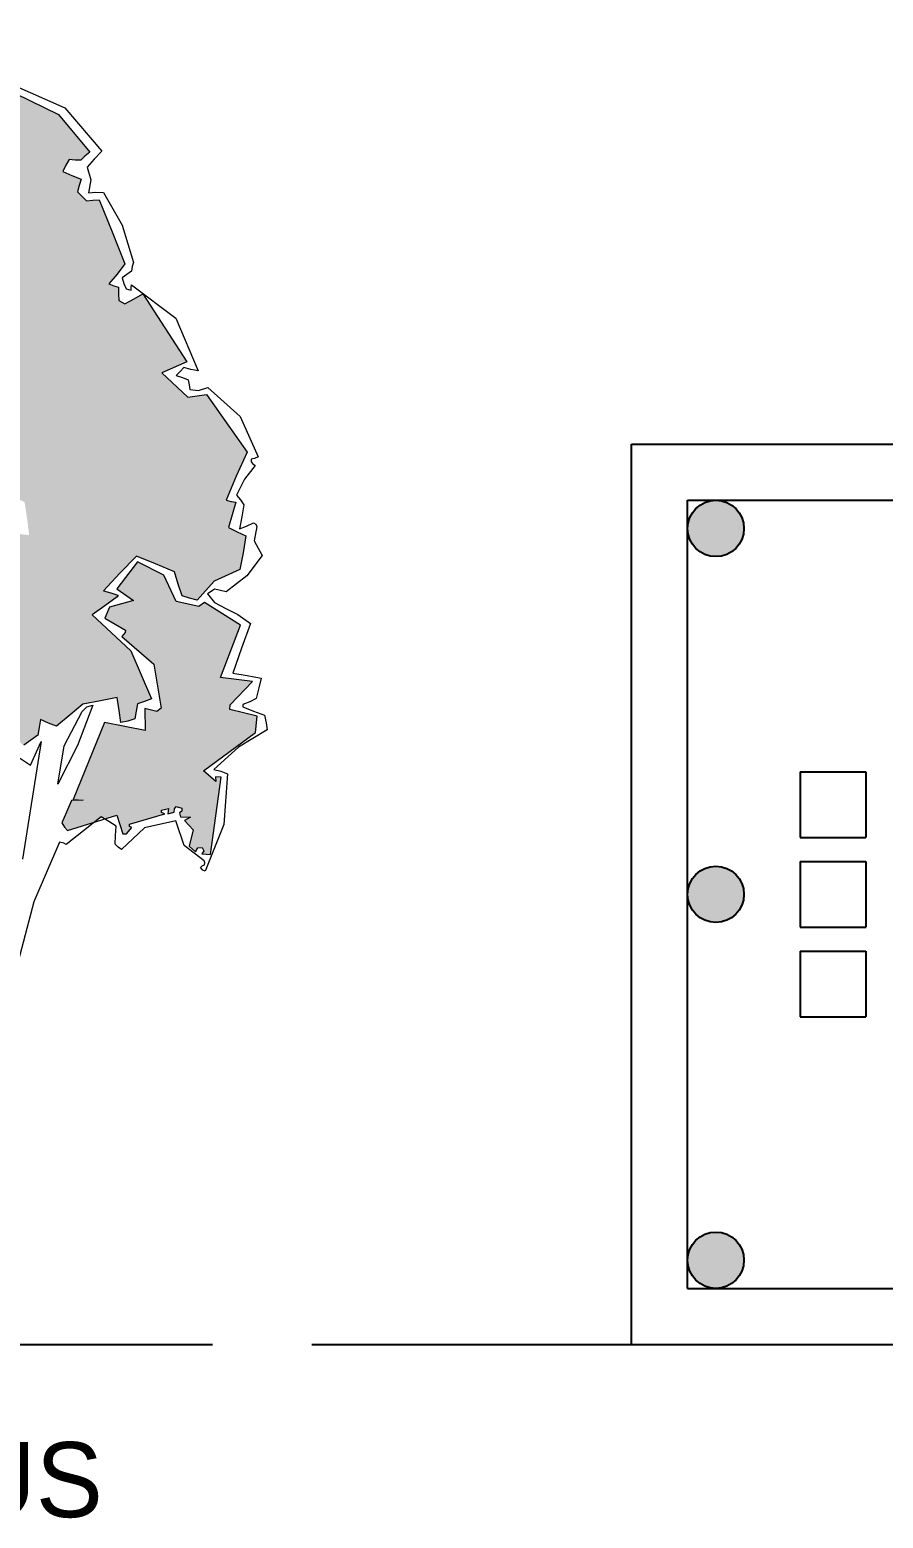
# Model space of a CAD drawing. Extents: x 9483 to 67306, y -5730 to 5191.
# Drawn here: x 23192 to 23647, y -5194 to -4401 of the extents above; entities that cross this region are included whole.
import ezdxf

# ---------------------------------------------------------------- set-up
doc = ezdxf.new("R2010")
doc.units = 0
doc.header["$MEASUREMENT"] = 0
doc.layers.get('0').update_dxf_attribs({"linetype": 'CONTINUOUS'})
for name, color, linetype in [('duvar', 3, 'CONTINUOUS'), ('Layer1', 4, 'CONTINUOUS'), ('yazı', 6, 'CONTINUOUS')]:
    doc.layers.add(name, color=color, linetype=linetype)

msp = doc.modelspace()

# ---------------------------------------------------------------- hatches: boundary and pattern name
at = {"layer": 'Layer1'}
h = msp.add_hatch(color=256, dxfattribs=at)
h.set_gradient(color1=(255, 191, 0), color2=(255, 228, 148), one_color=1, tint=0.79)
h.paths.add_polyline_path([(23963.49784, -4666.37648, 1), (23933.49784, -4666.37648, 1)])
h.paths.add_polyline_path([(23765.64219, -4666.37648, 1), (23735.64219, -4666.37648, 1)])
h.paths.add_polyline_path([(23573.02365, -4666.37648, 1), (23543.02365, -4666.37648, 1)])
h.paths.add_polyline_path([(23573.02365, -4861.37648, 1), (23543.02365, -4861.37648, 1)])
h.paths.add_polyline_path([(23543.02365, -5056.37648, 1), (23573.02365, -5056.37648, 1)])
h.paths.add_polyline_path([(23765.64219, -5056.37648, 1), (23735.64219, -5056.37648, 1)])
h.paths.add_polyline_path([(23963.49784, -5056.37648, 1), (23933.49784, -5056.37648, 1)])
h.paths.add_polyline_path([(23963.49784, -4861.37648, 1), (23933.49784, -4861.37648, 1)])
at = {"layer": 'yazı'}
h = msp.add_hatch(color=256, dxfattribs=at)
h.set_gradient(color1=(38, 153, 0), color2=(228, 255, 219), one_color=1, tint=0.93, name='CYLINDER')
h.paths.add_polyline_path([(23262.62567, -4583.48812), (23276.0025, -4577.54806), (23264.28014, -4559.44013), (23252.55778, -4541.33221), (23247.88054, -4544.02867), (23242.89473, -4546.71974), (23241.36797, -4545.76706), (23239.84121, -4544.81437), (23239.59187, -4541.41456), (23239.65651, -4537.71156), (23237.19861, -4537.0513), (23234.43752, -4536.07707), (23238.84926, -4530.90656), (23242.9578, -4525.42207), (23236.15662, -4508.32608), (23229.35544, -4491.23008), (23225.95564, -4491.47942), (23222.55583, -4491.72875), (23220.13025, -4489.21699), (23217.69928, -4487.01381), (23218.68429, -4483.63555), (23219.66929, -4480.25729), (23214.76426, -4478.3196), (23209.86463, -4476.07334), (23211.4668, -4472.70585), (23213.37216, -4469.65233), (23216.45261, -4470.01477), (23219.53845, -4470.06864), (23221.73624, -4467.94626), (23224.24262, -4465.82926), (23207.61524, -4445.78365), (23184.65998, -4434.57924), (23178.60141, -4427.99125), (23172.54824, -4421.09468), (23170.68058, -4421.98812), (23169.12688, -4422.57835), (23164.52506, -4420.95464), (23159.92323, -4419.33092), (23161.89862, -4412.26582), (23163.56543, -4405.19532), (23157.05285, -4406.93371), (23150.54027, -4408.6721), (23149.06738, -4404.63358), (23147.59448, -4400.59506), (23140.12383, -4404.16879), (23132.65319, -4407.74252), (23133.50892, -4411.77027), (23134.06145, -4415.48405), (23134.67323, -4415.80341), (23135.2904, -4415.81418), (23136.37391, -4424.47607), (23137.45743, -4433.13796), (23134.97799, -4433.71204), (23132.80713, -4434.2915), (23129.75899, -4432.07755), (23127.01406, -4430.17757), (23124.18833, -4432.90635), (23121.05401, -4435.62974), (23109.02463, -4435.11109), (23096.98986, -4434.90102), (23100.30349, -4439.58903), (23103.30315, -4444.58023), (23101.70636, -4447.63914), (23100.10958, -4450.69804), (23102.83836, -4453.52377), (23105.87572, -4456.35489), (23100.85758, -4460.89747), (23096.14265, -4465.75401), (23090.65277, -4461.95405), (23085.4661, -4458.46806), (23075.83154, -4479.90734), (23065.89379, -4501.03264), (23066.19698, -4501.34661), (23066.80876, -4501.66597), (23072.74188, -4497.75672), (23078.98358, -4493.85286), (23079.82853, -4498.49777), (23080.67349, -4503.14269), (23088.48504, -4497.72284), (23097.13616, -4497.25649), (23098.64137, -4499.44351), (23100.45517, -4501.63591), (23101.18545, -4495.16642), (23098.20734, -4488.94089), (23107.7465, -4490.65078), (23116.98247, -4492.04671), (23121.01717, -4508.47706), (23124.7379, -4525.2106), (23142.12093, -4519.64915), (23159.23847, -4511.61363), (23161.38778, -4512.26851), (23163.22851, -4512.91799), (23168.58372, -4524.43255), (23173.63035, -4535.94171), (23176.11518, -4535.05905), (23178.02603, -4534.2793), (23180.34379, -4540.38039), (23179.9167, -4547.16384), (23169.63648, -4552.5406), (23166.33519, -4564.83009), (23170.95856, -4565.21947), (23175.89052, -4565.61423), (23177.99674, -4568.73777), (23180.10296, -4571.86132), (23178.82015, -4574.61703), (23177.22337, -4577.67593), (23169.82813, -4576.92949), (23162.43289, -4576.18305), (23162.69839, -4578.65711), (23162.64991, -4581.43436), (23151.92106, -4594.82891), (23156.26973, -4610.95606), (23143.4562, -4619.99274), (23129.73308, -4628.0875), (23129.71154, -4629.32184), (23129.38141, -4630.55078), (23128.1363, -4631.14641), (23126.58261, -4631.73664), (23122.9604, -4627.04325), (23117.74679, -4625.10018), (23117.61213, -4632.81477), (23117.79145, -4640.22617), (23107.90061, -4640.97956), (23097.70118, -4641.72756), (23095.17326, -4645.07889), (23092.64534, -4648.43022), (23096.58847, -4670.10649), (23095.58349, -4692.31375), (23091.24715, -4693.1641), (23087.21941, -4694.01983), (23083.32632, -4687.16096), (23079.73642, -4680.61606), (23073.56475, -4680.50834), (23067.39307, -4680.40061), (23064.36649, -4676.95232), (23061.0367, -4673.19007), (23062.33029, -4669.81719), (23063.92707, -4666.75829), (23056.8835, -4663.54856), (23049.43979, -4665.57938), (23047.44286, -4673.87882), (23043.29661, -4681.52339), (23032.15527, -4683.18099), (23021.0301, -4683.91283), (23018.95619, -4678.93779), (23015.94038, -4674.87233), (23010.66752, -4676.32368), (23005.40005, -4677.46645), (23003.39235, -4686.38306), (23001.69861, -4694.99648), (22980.92654, -4700.1901), (22968.28694, -4716.94675), (22974.19312, -4714.58042), (22979.78534, -4712.51729), (22981.29055, -4714.70431), (22982.48179, -4717.19452), (22981.54527, -4717.79553), (22980.60336, -4718.70513), (22980.5495, -4721.79096), (22980.80422, -4724.88219), (22984.4749, -4726.79833), (22987.83162, -4729.01766), (22983.70692, -4735.4279), (22979.26825, -4742.14133), (22980.39485, -4748.33455), (22981.21288, -4754.52239), (22986.39955, -4758.00838), (22991.28303, -4761.1804), (22992.86365, -4759.04724), (22994.44966, -4756.6055), (23001.15771, -4761.35276), (23006.29052, -4767.92459), (23004.11428, -4768.81264), (23002.24123, -4770.01465), (23006.14509, -4776.25635), (23012.85852, -4780.69502), (23027.2419, -4770.14236), (23039.08658, -4763.5582), (23044.03314, -4745.43255), (23053.57613, -4729.2392), (23060.03484, -4730.58665), (23066.15265, -4733.78022), (23059.16451, -4745.07932), (23054.9267, -4757.96981), (23056.42653, -4760.46542), (23057.3038, -4763.25883), (23056.36728, -4763.85984), (23055.11678, -4764.76404), (23055.69624, -4766.9349), (23057.20685, -4768.81334), (23052.48113, -4774.28705), (23048.6704, -4780.39409), (23052.9798, -4781.08666), (23057.31075, -4780.54491), (23062.08111, -4790.19718), (23069.96424, -4798.36041), (23091.48275, -4785.77155), (23115.28141, -4784.02621), (23112.9705, -4792.62885), (23110.96818, -4801.23688), (23116.84743, -4800.41347), (23123.02988, -4799.90403), (23124.7952, -4804.87369), (23126.55514, -4810.15193), (23128.09267, -4810.48744), (23129.31623, -4811.12616), (23136.73302, -4810.63826), (23143.84122, -4810.14498), (23151.32802, -4805.6455), (23156.28691, -4804.49734), (23155.52813, -4794.91509), (23156.87558, -4788.45637), (23156.96715, -4783.21045), (23152.73316, -4778.1977), (23163.90681, -4774.6886), (23174.77188, -4771.17412), (23182.08632, -4776.54932), (23189.09218, -4781.91913), (23192.84366, -4779.20651), (23196.59515, -4776.49389), (23197.28234, -4772.49307), (23197.97491, -4768.18367), (23202.26277, -4770.11059), (23206.55601, -4771.72891), (23213.76116, -4765.68112), (23220.65235, -4759.93653), (23229.94218, -4758.24662), (23238.92342, -4756.55132), (23240.03926, -4763.36171), (23240.8519, -4769.85813), (23244.57106, -4768.99701), (23248.29561, -4767.82731), (23248.9828, -4763.8265), (23249.66999, -4759.82568), (23253.39454, -4758.65598), (23257.12448, -4757.1777), (23246.14856, -4731.67453), (23225.49343, -4712.48465), (23232.36846, -4707.66581), (23238.9349, -4702.84158), (23239.25425, -4702.2298), (23239.25964, -4701.92122), (23235.57818, -4700.62225), (23231.58275, -4699.62647), (23240.39007, -4690.2112), (23249.19201, -4681.1045), (23259.30525, -4685.29384), (23269.41849, -4689.48318), (23271.46547, -4696.00114), (23273.51783, -4702.21052), (23277.50787, -4703.51488), (23281.5033, -4704.51065), (23290.62998, -4694.48359), (23304.32078, -4688.24033), (23306.0199, -4679.31833), (23307.41044, -4670.39095), (23302.81939, -4668.15007), (23298.22834, -4665.90919), (23300.19834, -4659.15266), (23302.16834, -4652.39614), (23299.70506, -4652.04446), (23296.93858, -4651.37882), (23302.41073, -4638.50987), (23308.19146, -4625.6463), (23286.50129, -4595.01727), (23276.59968, -4596.38783)])
h.paths.add_polyline_path([(23189.50294, -4652.28162), (23190.88966, -4661.25748), (23191.97318, -4669.91937), (23177.79987, -4668.43727), (23163.62656, -4666.95516), (23171.24802, -4654.74108), (23157.78345, -4648.02382), (23174.18687, -4645.53204)], flags=16)
h = msp.add_hatch(color=256, dxfattribs=at)
h.set_gradient(color1=(38, 153, 0), color2=(228, 255, 219), one_color=1, tint=0.93, name='CYLINDER')
h.paths.add_polyline_path([(23312.6819, -4775.12474), (23313.44988, -4766.49516), (23299.00569, -4762.84758), (23299.04878, -4760.37891), (23310.99581, -4747.93166), (23294.05602, -4745.78391), (23304.72944, -4717.88053), (23285.49334, -4705.81501), (23282.3698, -4707.92123), (23270.37812, -4705.2425), (23263.83167, -4691.23773), (23249.75531, -4684.20111), (23238.70172, -4698.51603), (23247.54293, -4704.84391), (23234.82635, -4708.32607), (23232.25534, -4714.14607), (23243.25663, -4720.51166), (23243.23509, -4721.74599), (23241.34588, -4723.87376), (23258.37341, -4738.67883), (23262.28422, -4762.20661), (23260.09182, -4764.02041), (23253.63849, -4762.36437), (23253.74239, -4774.09594), (23232.21155, -4769.70731), (23215.44342, -4810.77745), (23220.68396, -4811.1776), (23214.5069, -4811.37845), (23211.9305, -4817.50704), (23209.35949, -4823.32704), (23210.86471, -4825.51406), (23212.37531, -4827.39249), (23226.74597, -4822.9351), (23230.40783, -4819.99031), (23232.31225, -4821.20859), (23238.75575, -4819.20999), (23241.9778, -4829.14392), (23243.82931, -4829.17624), (23246.66581, -4825.83029), (23245.44225, -4825.19158), (23245.46379, -4823.95724), (23264.38975, -4818.42272), (23262.54902, -4817.77323), (23262.57056, -4816.5389), (23266.28973, -4815.67778), (23265.93266, -4818.44965), (23269.34324, -4817.58315), (23269.37556, -4815.73165), (23270.32286, -4814.51347), (23273.39254, -4815.49309), (23273.36561, -4817.036), (23272.11511, -4817.94021), (23272.69458, -4820.11107), (23277.9405, -4820.20264), (23274.82234, -4822.00028), (23279.36492, -4827.01841), (23277.3626, -4835.62644), (23280.70316, -4838.77153), (23281.9752, -4836.63299), (23284.14067, -4836.36211), (23285.0341, -4838.22977), (23284.08142, -4839.75653), (23288.70479, -4840.14591), (23294.3639, -4798.88186), (23291.27806, -4798.828), (23291.54356, -4801.30206), (23284.85167, -4795.62905)])

# ---------------------------------------------------------------- linework, layer by layer
at = {"color": 27, "lineweight": 0}
for p, q in [((23210.69304, -4782.29617), (23220.27374, -4763.94273)), ((23225.8875, -4760.64527), (23217.79586, -4782.11147)), ((23220.27374, -4763.94273), (23222.7855, -4761.51716)), ((23222.7855, -4761.51716), (23225.8875, -4760.64527)), ((23198.3874, -4779.92063), (23188.33965, -4842.71552)), ((23192.61205, -4792.47561), (23198.3874, -4779.92063)), ((23217.79586, -4782.11147), (23207.25171, -4802.60884)), ((23207.25171, -4802.60884), (23210.69304, -4782.29617)), ((23186.20181, -4788.35091), (23192.61205, -4792.47561))]:
    msp.add_line(p, q, dxfattribs=at)
at = {"layer": 'duvar', "color": 27, "lineweight": 0}
for p, q in [((23183.19785, -4429.92355), (23211.07429, -4442.13989)), ((23184.65998, -4434.57924), (23207.61524, -4445.78365)), ((23211.07429, -4442.13989), (23230.73365, -4465.32521)), ((23207.61524, -4445.78365), (23224.24262, -4465.82926)), ((23224.24262, -4465.82926), (23221.73624, -4467.94626)), ((23230.73365, -4465.32521), (23226.64665, -4469.57536)), ((23211.4668, -4472.70585), (23209.86463, -4476.07334)), ((23213.37216, -4469.65233), (23211.4668, -4472.70585)), ((23216.45261, -4470.01477), (23213.37216, -4469.65233)), ((23219.53845, -4470.06864), (23216.45261, -4470.01477)), ((23221.73624, -4467.94626), (23219.53845, -4470.06864)), ((23226.64665, -4469.57536), (23222.86824, -4473.83089)), ((23222.86824, -4473.83089), (23224.90982, -4480.65744)), ((23209.86463, -4476.07334), (23214.76426, -4478.3196)), ((23214.76426, -4478.3196), (23219.66929, -4480.25729)), ((23219.66929, -4480.25729), (23218.68429, -4483.63555)), ((23224.90982, -4480.65744), (23223.55699, -4487.42474)), ((23218.68429, -4483.63555), (23217.69928, -4487.01381)), ((23217.69928, -4487.01381), (23220.13025, -4489.21699)), ((23220.13025, -4489.21699), (23222.55583, -4491.72875)), ((23223.55699, -4487.42474), (23227.57396, -4487.18618)), ((23227.57396, -4487.18618), (23231.58555, -4487.2562)), ((23231.58555, -4487.2562), (23241.46718, -4504.71464)), ((23222.55583, -4491.72875), (23225.95564, -4491.47942)), ((23225.95564, -4491.47942), (23229.35544, -4491.23008)), ((23229.35544, -4491.23008), (23236.15662, -4508.32608)), ((23241.46718, -4504.71464), (23247.60272, -4524.57712)), ((23236.15662, -4508.32608), (23242.9578, -4525.42207)), ((23242.9578, -4525.42207), (23238.84926, -4530.90656)), ((23246.59617, -4529.18971), (23244.09518, -4530.99813)), ((23246.94784, -4526.72643), (23246.59617, -4529.18971)), ((23247.60272, -4524.57712), (23246.94784, -4526.72643)), ((23238.84926, -4530.90656), (23234.43752, -4536.07707)), ((23234.43752, -4536.07707), (23237.19861, -4537.0513)), ((23237.19861, -4537.0513), (23239.65651, -4537.71156)), ((23244.09518, -4530.99813), (23241.59419, -4532.80654)), ((23241.59419, -4532.80654), (23242.46608, -4535.90853)), ((23242.46608, -4535.90853), (23243.65194, -4538.70733)), ((23246.43997, -4538.13864), (23246.4669, -4536.59572)), ((23246.4669, -4536.59572), (23270.2348, -4554.29655)), ((23239.65651, -4537.71156), (23239.59187, -4541.41456)), ((23239.59187, -4541.41456), (23239.84121, -4544.81437)), ((23239.84121, -4544.81437), (23241.36797, -4545.76706)), ((23242.89473, -4546.71974), (23247.88054, -4544.02867)), ((23243.65194, -4538.70733), (23244.88089, -4539.03746)), ((23244.88089, -4539.03746), (23246.41842, -4539.37298)), ((23246.41842, -4539.37298), (23246.43997, -4538.13864)), ((23247.88054, -4544.02867), (23252.55778, -4541.33221)), ((23252.55778, -4541.33221), (23264.28014, -4559.44013)), ((23241.36797, -4545.76706), (23242.89473, -4546.71974)), ((23264.28014, -4559.44013), (23276.0025, -4577.54806)), ((23270.2348, -4554.29655), (23282.09338, -4582.28454)), ((23276.0025, -4577.54806), (23262.62567, -4583.48812)), ((23262.62567, -4583.48812), (23276.59968, -4596.38783)), ((23272.51651, -4582.73474), (23270.31872, -4584.85712)), ((23270.31872, -4584.85712), (23273.69698, -4585.84212)), ((23274.40571, -4580.60697), (23272.51651, -4582.73474)), ((23278.09256, -4581.59735), (23274.40571, -4580.60697)), ((23282.09338, -4582.28454), (23278.09256, -4581.59735)), ((23273.69698, -4585.84212), (23276.76127, -4587.13032)), ((23276.76127, -4587.13032), (23277.32996, -4589.91834)), ((23277.32996, -4589.91834), (23277.59545, -4592.3924)), ((23277.59545, -4592.3924), (23282.21882, -4592.78178)), ((23282.21882, -4592.78178), (23287.1831, -4591.32504)), ((23287.1831, -4591.32504), (23304.50844, -4606.75267)), ((23276.59968, -4596.38783), (23286.50129, -4595.01727)), ((23286.50129, -4595.01727), (23308.19146, -4625.6463)), ((23304.50844, -4606.75267), (23314.01146, -4628.21731)), ((23308.19146, -4625.6463), (23302.41073, -4638.50987)), ((23312.38775, -4632.81914), (23306.70397, -4640.12819)), ((23310.27075, -4630.31276), (23310.25998, -4630.92993)), ((23310.25998, -4630.92993), (23311.16957, -4631.87184)), ((23310.28691, -4629.38701), (23310.27075, -4630.31276)), ((23312.1438, -4629.11075), (23310.28691, -4629.38701)), ((23311.16957, -4631.87184), (23312.38775, -4632.81914)), ((23314.01146, -4628.21731), (23312.1438, -4629.11075)), ((23302.41073, -4638.50987), (23296.93858, -4651.37882)), ((23306.70397, -4640.12819), (23302.54156, -4648.69852)), ((23302.54156, -4648.69852), (23304.65856, -4651.20489)), ((23296.93858, -4651.37882), (23299.70506, -4652.04446)), ((23299.70506, -4652.04446), (23302.16834, -4652.39614)), ((23302.16834, -4652.39614), (23300.19834, -4659.15266)), ((23304.65856, -4651.20489), (23306.46697, -4653.70588)), ((23306.46697, -4653.70588), (23305.4281, -4660.16998)), ((23300.19834, -4659.15266), (23298.22834, -4665.90919)), ((23305.4281, -4660.16998), (23304.08066, -4666.62869)), ((23307.81059, -4665.15041), (23311.54592, -4663.36355)), ((23311.54592, -4663.36355), (23312.76948, -4664.00226)), ((23312.76948, -4664.00226), (23313.3651, -4665.24737)), ((23298.22834, -4665.90919), (23302.81939, -4668.15007)), ((23302.81939, -4668.15007), (23307.41044, -4670.39095)), ((23304.08066, -4666.62869), (23307.81059, -4665.15041)), ((23307.41044, -4670.39095), (23306.0199, -4679.31833)), ((23313.3651, -4665.24737), (23311.99611, -4672.94042)), ((23306.0199, -4679.31833), (23304.32078, -4688.24033)), ((23311.99611, -4672.94042), (23316.18162, -4680.73042)), ((23249.75531, -4684.20111), (23238.70172, -4698.51603)), ((23249.19201, -4681.1045), (23240.39007, -4690.2112)), ((23259.30525, -4685.29384), (23249.19201, -4681.1045)), ((23263.83167, -4691.23773), (23249.75531, -4684.20111)), ((23269.41849, -4689.48318), (23259.30525, -4685.29384)), ((23304.32078, -4688.24033), (23290.62998, -4694.48359)), ((23316.18162, -4680.73042), (23307.96453, -4691.69939)), ((23240.39007, -4690.2112), (23231.58275, -4699.62647)), ((23270.37812, -4705.2425), (23263.83167, -4691.23773)), ((23271.46547, -4696.00114), (23269.41849, -4689.48318)), ((23273.51783, -4702.21052), (23271.46547, -4696.00114)), ((23290.62998, -4694.48359), (23281.5033, -4704.51065)), ((23307.96453, -4691.69939), (23297.01328, -4700.15121)), ((23231.58275, -4699.62647), (23235.57818, -4700.62225)), ((23238.9349, -4702.84158), (23232.36846, -4707.66581)), ((23235.57818, -4700.62225), (23239.25964, -4701.92122)), ((23238.70172, -4698.51603), (23247.54293, -4704.84391)), ((23239.25425, -4702.2298), (23238.9349, -4702.84158)), ((23239.25964, -4701.92122), (23239.25425, -4702.2298)), ((23277.50787, -4703.51488), (23273.51783, -4702.21052)), ((23281.5033, -4704.51065), (23277.50787, -4703.51488)), ((23288.99011, -4700.01117), (23287.11706, -4701.21319)), ((23287.11706, -4701.21319), (23290.73927, -4705.90658)), ((23290.86315, -4698.80915), (23288.99011, -4700.01117)), ((23293.93822, -4699.48018), (23290.86315, -4698.80915)), ((23297.01328, -4700.15121), (23293.93822, -4699.48018)), ((23232.36846, -4707.66581), (23225.49343, -4712.48465)), ((23234.82635, -4708.32607), (23232.25534, -4714.14607)), ((23247.54293, -4704.84391), (23234.82635, -4708.32607)), ((23282.3698, -4707.92123), (23270.37812, -4705.2425)), ((23285.49334, -4705.81501), (23282.3698, -4707.92123)), ((23304.72944, -4717.88053), (23285.49334, -4705.81501)), ((23290.73927, -4705.90658), (23296.85708, -4709.10014)), ((23296.85708, -4709.10014), (23303.28348, -4712.29909)), ((23225.49343, -4712.48465), (23246.14856, -4731.67453)), ((23232.25534, -4714.14607), (23243.25663, -4720.51166)), ((23294.05602, -4745.78391), (23304.72944, -4717.88053)), ((23303.28348, -4712.29909), (23309.99152, -4717.04635)), ((23309.99152, -4717.04635), (23305.13115, -4730.23466)), ((23243.23509, -4721.74599), (23241.34588, -4723.87376)), ((23241.34588, -4723.87376), (23258.37341, -4738.67883)), ((23243.25663, -4720.51166), (23243.23509, -4721.74599)), ((23246.14856, -4731.67453), (23257.12448, -4757.1777)), ((23305.13115, -4730.23466), (23300.57937, -4743.42835)), ((23258.37341, -4738.67883), (23262.28422, -4762.20661)), ((23300.57937, -4743.42835), (23308.27242, -4744.79734)), ((23310.99581, -4747.93166), (23294.05602, -4745.78391)), ((23299.04878, -4760.37891), (23310.99581, -4747.93166)), ((23308.27242, -4744.79734), (23315.65688, -4746.16095)), ((23314.33098, -4751.38533), (23312.99969, -4756.91829)), ((23315.65688, -4746.16095), (23314.33098, -4751.38533)), ((23229.94218, -4758.24662), (23220.65235, -4759.93653)), ((23238.92342, -4756.55132), (23229.94218, -4758.24662)), ((23240.03926, -4763.36171), (23238.92342, -4756.55132)), ((23253.39454, -4758.65598), (23249.66999, -4759.82568)), ((23257.12448, -4757.1777), (23253.39454, -4758.65598)), ((23309.57295, -4758.71055), (23305.84301, -4760.18883)), ((23312.99969, -4756.91829), (23309.57295, -4758.71055)), ((23213.76116, -4765.68112), (23206.55601, -4771.72891)), ((23220.65235, -4759.93653), (23213.76116, -4765.68112)), ((23240.8519, -4769.85813), (23240.03926, -4763.36171)), ((23248.9828, -4763.8265), (23248.29561, -4767.82731)), ((23249.66999, -4759.82568), (23248.9828, -4763.8265)), ((23260.09182, -4764.02041), (23253.63849, -4762.36437)), ((23253.63849, -4762.36437), (23253.74239, -4774.09594)), ((23262.28422, -4762.20661), (23260.09182, -4764.02041)), ((23299.00569, -4762.84758), (23299.04878, -4760.37891)), ((23313.44988, -4766.49516), (23299.00569, -4762.84758)), ((23305.83224, -4760.806), (23305.82147, -4761.42316)), ((23305.82147, -4761.42316), (23311.64686, -4763.68559)), ((23305.84301, -4760.18883), (23305.83224, -4760.806)), ((23311.64686, -4763.68559), (23317.47224, -4765.94802)), ((23312.6819, -4775.12474), (23313.44988, -4766.49516)), ((23317.47224, -4765.94802), (23318.32797, -4769.97577)), ((23197.28234, -4772.49307), (23196.59515, -4776.49389)), ((23197.97491, -4768.18367), (23197.28234, -4772.49307)), ((23202.26277, -4770.11059), (23197.97491, -4768.18367)), ((23206.55601, -4771.72891), (23202.26277, -4770.11059)), ((23232.21155, -4769.70731), (23215.44342, -4810.77745)), ((23253.74239, -4774.09594), (23232.21155, -4769.70731)), ((23244.57106, -4768.99701), (23240.8519, -4769.85813)), ((23248.29561, -4767.82731), (23244.57106, -4768.99701)), ((23284.85167, -4795.62905), (23312.6819, -4775.12474)), ((23318.8805, -4773.68954), (23303.59292, -4782.99171)), ((23318.32797, -4769.97577), (23318.8805, -4773.68954)), ((23192.84366, -4779.20651), (23189.09218, -4781.91913)), ((23196.59515, -4776.49389), (23192.84366, -4779.20651)), ((23303.59292, -4782.99171), (23290.42233, -4794.80025)), ((23291.54356, -4801.30206), (23284.85167, -4795.62905)), ((23288.70479, -4840.14591), (23294.3639, -4798.88186)), ((23290.42233, -4794.80025), (23294.10918, -4795.79064)), ((23294.3639, -4798.88186), (23291.27806, -4798.828)), ((23291.27806, -4798.828), (23291.54356, -4801.30206)), ((23294.10918, -4795.79064), (23297.79064, -4797.08961)), ((23297.79064, -4797.08961), (23295.77372, -4824.21805)), ((23214.5069, -4811.37845), (23211.9305, -4817.50704)), ((23220.68396, -4811.1776), (23214.5069, -4811.37845)), ((23215.44342, -4810.77745), (23220.68396, -4811.1776)), ((23269.37556, -4815.73165), (23270.32286, -4814.51347)), ((23270.32286, -4814.51347), (23273.39254, -4815.49309)), ((23211.9305, -4817.50704), (23209.35949, -4823.32704)), ((23212.37531, -4827.39249), (23238.75575, -4819.20999)), ((23230.40783, -4819.99031), (23221.01565, -4827.54331)), ((23234.37632, -4822.529), (23230.40783, -4819.99031)), ((23238.34482, -4825.06769), (23234.37632, -4822.529)), ((23238.75575, -4819.20999), (23241.9778, -4829.14392)), ((23245.46379, -4823.95724), (23264.38975, -4818.42272)), ((23270.1882, -4822.22806), (23253.45465, -4825.94879)), ((23262.54902, -4817.77323), (23262.57056, -4816.5389)), ((23264.38975, -4818.42272), (23262.54902, -4817.77323)), ((23262.57056, -4816.5389), (23266.28973, -4815.67778)), ((23266.28973, -4815.67778), (23265.93266, -4818.44965)), ((23265.93266, -4818.44965), (23269.34324, -4817.58315)), ((23269.34324, -4817.58315), (23269.37556, -4815.73165)), ((23274.59073, -4835.26938), (23270.1882, -4822.22806)), ((23273.36561, -4817.036), (23272.11511, -4817.94021)), ((23272.11511, -4817.94021), (23272.69458, -4820.11107)), ((23272.69458, -4820.11107), (23277.9405, -4820.20264)), ((23273.39254, -4815.49309), (23273.36561, -4817.036)), ((23277.9405, -4820.20264), (23274.82234, -4822.00028)), ((23274.82234, -4822.00028), (23279.36492, -4827.01841)), ((23209.35949, -4823.32704), (23210.86471, -4825.51406)), ((23210.86471, -4825.51406), (23212.37531, -4827.39249)), ((23221.01565, -4827.54331), (23211.62887, -4834.78773)), ((23237.86926, -4834.6284), (23237.95006, -4829.99965)), ((23237.95006, -4829.99965), (23238.34482, -4825.06769)), ((23253.45465, -4825.94879), (23241.21521, -4837.46491)), ((23241.9778, -4829.14392), (23243.82931, -4829.17624)), ((23243.82931, -4829.17624), (23246.66581, -4825.83029)), ((23245.44225, -4825.19158), (23245.46379, -4823.95724)), ((23246.66581, -4825.83029), (23245.44225, -4825.19158)), ((23279.36492, -4827.01841), (23277.3626, -4835.62644)), ((23295.77372, -4824.21805), (23285.77133, -4849.04636)), ((23208.1476, -4833.65635), (23194.42671, -4865.35525)), ((23210.40531, -4834.14902), (23208.1476, -4833.65635)), ((23211.62887, -4834.78773), (23210.40531, -4834.14902)), ((23239.38525, -4836.19825), (23237.86926, -4834.6284)), ((23241.21521, -4837.46491), (23239.38525, -4836.19825)), ((23285.25112, -4843.48108), (23274.59073, -4835.26938)), ((23277.3626, -4835.62644), (23280.70316, -4838.77153)), ((23280.70316, -4838.77153), (23281.9752, -4836.63299)), ((23281.9752, -4836.63299), (23284.14067, -4836.36211)), ((23285.0341, -4838.22977), (23284.08142, -4839.75653)), ((23284.14067, -4836.36211), (23285.0341, -4838.22977)), ((23283.33498, -4847.15177), (23284.27689, -4846.24217)), ((23284.08142, -4839.75653), (23288.70479, -4840.14591)), ((23284.27689, -4846.24217), (23285.522, -4845.64655)), ((23285.54354, -4844.41222), (23285.25112, -4843.48108)), ((23285.522, -4845.64655), (23285.54354, -4844.41222)), ((23284.54777, -4848.40765), (23283.33498, -4847.15177)), ((23285.77133, -4849.04636), (23284.54777, -4848.40765)), ((23194.42671, -4865.35525), (23184.17116, -4904.68699))]:
    msp.add_line(p, q, dxfattribs=at)
at = {"layer": 'duvar'}
for p, q in [((23513.02365, -5101.37648), (23513.02365, -4621.37648)), ((23513.02365, -4621.37648), (23993.49784, -4621.37648)), ((23543.02365, -5071.37648), (23543.02365, -4651.37648)), ((23543.02365, -4651.37648), (23963.49784, -4651.37648)), ((23543.02365, -5071.37648), (23963.49784, -5071.37648)), ((23543.02365, -5071.37648), (23573.02365, -5071.37648)), ((23513.02365, -5101.37648), (23993.49784, -5101.37648))]:
    msp.add_line(p, q, dxfattribs=at)
at = {"layer": 'Layer1'}
for p, q in [((23603.02365, -4796.13939), (23603.02365, -4831.13939)), ((23603.02365, -4796.13939), (23638.02365, -4796.13939)), ((23638.02365, -4796.13939), (23638.02365, -4831.13939)), ((23603.02365, -4831.13939), (23638.02365, -4831.13939)), ((23603.02365, -4843.87648), (23638.02365, -4843.87648)), ((23603.02365, -4843.87648), (23603.02365, -4878.87648)), ((23638.02365, -4843.87648), (23638.02365, -4878.87648)), ((23603.02365, -4878.87648), (23638.02365, -4878.87648)), ((23603.02365, -4891.61358), (23638.02365, -4891.61358)), ((23603.02365, -4891.61358), (23603.02365, -4926.61358)), ((23638.02365, -4891.61358), (23638.02365, -4926.61358)), ((23603.02365, -4926.61358), (23638.02365, -4926.61358))]:
    msp.add_line(p, q, dxfattribs=at)
for centre in [(23558.02365, -4666.37648), (23558.02365, -4861.37648), (23558.02365, -5056.37648)]:
    msp.add_circle(centre, 15, dxfattribs=at)
at = {"layer": 'yazı'}
for p, q in [((22296.9524, -5101.37648), (23289.78359, -5101.37648)), ((23342.65634, -5101.37648), (25633.80497, -5101.37648))]:
    msp.add_line(p, q, dxfattribs=at)

# ---------------------------------------------------------------- texts
at = {"layer": 'yazı', "color": 6}
msp.add_text('ÖNDEN GÖRÜNÜS', height=40, dxfattribs=at).set_placement((22749.80459, -5193.32155))

doc.saveas('drawing.dxf')
